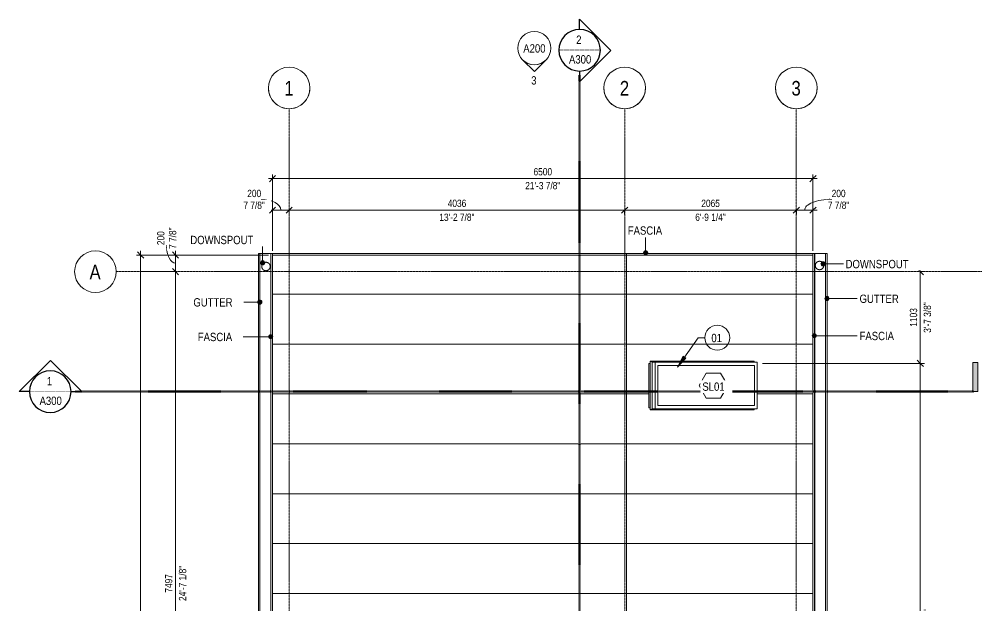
# Model space of a CAD drawing. Header units: millimetres. Extents: x -63583 to -45437, y -1623 to 12906.
# Drawn here: x -63583 to -52006, y 5854 to 12906 of the extents above; entities that cross this region are included whole.
import ezdxf

# ---------------------------------------------------------------- set-up
doc = ezdxf.new("R2010")
doc.units = ezdxf.units.MM
for name, pattern in [('CMHC_Center - Large', [18, 9, -3, 3, -3]), ('CMHC_Center - Medium', [12, 6, -2, 2, -2]), ('CMHC_Center - Small', [4.5, 2.25, -0.75, 0.75, -0.75])]:
    doc.linetypes.add(name, pattern=pattern)
for name, color, linetype, lineweight in [('A-ANNO-DIMS', 7, 'Continuous', 9), ('A-ANNO-DIMS-50', 7, 'Continuous', 9), ('A-ANNO-NOTE', 7, 'Continuous', 9), ('A-GENM', 7, 'Continuous', 18), ('A-GENM-IDEN', 7, 'Continuous', 18), ('A-GLAZ', 7, 'Continuous', 18), ('A-GLAZ-IDEN', 7, 'Continuous', 9), ('A-ROOF', 7, 'Continuous', 18), ('A-ROOF-IDEN', 7, 'Continuous', 9), ('A-ROOF-OTLN', 7, 'Continuous', 18), ('A-ROOF-PATT', 7, 'Continuous', 18), ('S-GRID', 7, 'Continuous', 9), ('S-GRID-IDEN', 7, 'Continuous', 9)]:
    doc.layers.add(name, color=color, linetype=linetype, lineweight=lineweight)
doc.layers.add('G-ANNO-SYMB', color=7, linetype='CMHC_Center - Small', lineweight=9, true_color=0xffc640)
doc.styles.add('Arial', font='arial.ttf', dxfattribs={"height": 80})
doc.styles.add('Arial Narrow', font='ARIALN.TTF', dxfattribs={"height": 100})
doc.styles.add('Arial Narrow_1', font='ARIALN.TTF', dxfattribs={"height": 175})
doc.styles.add('Arial Narrow_2', font='ARIALN.TTF', dxfattribs={"height": 87.5})
doc.dimstyles.new('CMHC_Standard', dxfattribs={"dimscale": 304.8, "dimtxt": 89.55021, "dimasz": 0.246063, "dimexe": 0.164042, "dimexo": 0.164042, "dimgap": 0.04101, "dimtad": 1, "dimdec": 0, "dimzin": 0, "dimdsep": 46, "dimtxsty": 'Arial Narrow_2', "dimblk1": 'OBLIQUE', "dimblk2": 'OBLIQUE', "dimsah": 1, "dimcen": 0.09, "dimdle": 0.164042, "dimazin": 0, "dimtfac": 1, "dimtdec": 4, "dimtix": 1, "dimtmove": 0, "dimatfit": 3, "dimfxl": 1, "dimtvp": 1, "dimtfill": 1, "dimtolj": 1, "dimtzin": 0, "dimarcsym": 2})
doc.dimstyles.new('CMHC_Standard_1', dxfattribs={"dimscale": 304.8, "dimtxt": 89.55021, "dimasz": 0.246063, "dimexe": 0.164042, "dimexo": 0.164042, "dimgap": 0.04101, "dimtad": 1, "dimdec": 0, "dimzin": 0, "dimdsep": 46, "dimtxsty": 'Arial Narrow_2', "dimblk1": 'OBLIQUE', "dimblk2": 'OBLIQUE', "dimsah": 1, "dimcen": 0.09, "dimdle": 0.164042, "dimazin": 0, "dimtfac": 1, "dimtdec": 4, "dimtix": 1, "dimtmove": 1, "dimatfit": 3, "dimfxl": 1, "dimtvp": 1, "dimtfill": 1, "dimtolj": 1, "dimtzin": 0, "dimarcsym": 2})

# ---------------------------------------------------------------- blocks, each defined once
blk = doc.blocks.new('Skylight - 21_ x 54_ C08-8140695-ADU-1 - ROOF PLAN')
at = {"layer": 'A-GLAZ'}
for p, q in [((-56009, 8768), (-55994, 8768)), ((-56009, 8768), (-56009, 8235)), ((-55971, 8781), (-55994, 8796)), ((-55994, 8796), (-55994, 8208)), ((-54742, 8796), (-55994, 8796)), ((-55947, 8781), (-55971, 8781)), ((-55971, 8781), (-55971, 8222)), ((-55935, 8781), (-55947, 8781)), ((-55935, 8781), (-55935, 8222)), ((-54708, 8781), (-55935, 8781)), ((-55901, 8743), (-55901, 8260)), ((-54741, 8743), (-55901, 8743)), ((-54741, 8743), (-55901, 8743)), ((-55901, 8743), (-55901, 8260)), ((-54744, 8781), (-54742, 8796)), ((-54742, 8781), (-54742, 8796)), ((-54741, 8260), (-54741, 8743)), ((-54741, 8260), (-54741, 8743)), ((-54708, 8222), (-54708, 8781)), ((-55994, 8235), (-56009, 8235)), ((-55971, 8222), (-55994, 8208)), ((-55947, 8222), (-55971, 8222)), ((-55935, 8222), (-55947, 8222)), ((-55935, 8222), (-54708, 8222)), ((-55901, 8260), (-54741, 8260)), ((-55901, 8260), (-54741, 8260)), ((-54742, 8208), (-54744, 8222)), ((-54742, 8208), (-54742, 8222)), ((-55994, 8208), (-54742, 8208))]:
    blk.add_line(p, q, dxfattribs=at)
blk = doc.blocks.new('Elevation - Standard-404525-ADU-1 - ROOF PLAN')
at = {"layer": 'G-ANNO-SYMB', "color": 7, "linetype": 'Continuous'}
blk.add_circle((0, 0), 4, dxfattribs=at)
for start, end in [(360, 180), (180, 360)]:
    blk.add_arc((0, 0), 4, start, end, dxfattribs=at)
blk = doc.blocks.new('Elevation - Standard-5323822-ADU-1 - ROOF PLAN')
at = {"layer": 'G-ANNO-SYMB', "color": 7, "linetype": 'Continuous'}
for p, q in [((0, 5.66), (-2.83, 2.83)), ((2.83, 2.83), (0, 5.66))]:
    blk.add_line(p, q, dxfattribs=at)
blk.add_arc((0, 0), 4, 45, 135, dxfattribs=at)
blk = doc.blocks.new('Section - Standard-407976-ADU-1 - ROOF PLAN')
at = {"layer": 'G-ANNO-SYMB', "linetype": 'Continuous'}
blk.add_hatch(color=7, dxfattribs=at).paths.add_polyline_path([(0.2, 7), (0.2, 0), (-1, 0), (-1, 7)])
at = {"layer": 'G-ANNO-SYMB', "color": 7, "linetype": 'Continuous', "lineweight": 18}
for p, q in [((0.2, 7), (-1, 7)), ((-1, 7), (-1, 0)), ((0.2, 0), (0.2, 7)), ((-1, 0), (0.2, 0))]:
    blk.add_line(p, q, dxfattribs=at)
blk = doc.blocks.new('Section - Arrow_ Empty-3208400-ADU-1 - ROOF PLAN')
at = {"layer": 'G-ANNO-SYMB', "color": 7, "linetype": 'Continuous', "lineweight": 25}
for p, q in [((-5.94, 7.51), (-13.45, 0)), ((-5.94, 7.51), (1.57, 0)), ((-11, 0), (-13.45, 0)), ((-1, 0), (1.57, 0))]:
    blk.add_line(p, q, dxfattribs=at)
for start, end in [(360, 180), (360, 180), (180, 360), (180, 360)]:
    blk.add_arc((-6, 0), 5, start, end, dxfattribs=at)
blk = doc.blocks.new('Grid - Standard-408483-ADU-1 - ROOF PLAN')
at = {"layer": 'S-GRID-IDEN'}
blk.add_circle((0, 0), 5, dxfattribs=at)
for start, end in [(360, 180), (180, 360)]:
    blk.add_arc((0, 0), 5, start, end, dxfattribs=at)
blk = doc.blocks.new('CMHC_Tag - Window - Elevation-5642712-ADU-1 - ROOF PLAN')
at = {"layer": 'A-ANNO-NOTE'}
for p, q in [((-1.73, 3), (-3.46, 0)), ((1.73, 3), (-1.73, 3)), ((3.46, 0), (1.73, 3)), ((-3.46, 0), (-1.73, -3)), ((1.73, -3), (3.46, 0)), ((-1.73, -3), (1.73, -3))]:
    blk.add_line(p, q, dxfattribs=at)
blk = doc.blocks.new('DIMBLOCK1-ADU-1 - ROOF PLAN')
at = {"layer": 'A-ANNO-DIMS-50', "lineweight": 18, "transparency": 16777216}
for p, q in [((-52745, 8768), (-52783, 8806)), ((-52745, 8768), (-52708, 8731)), ((-52745, 2374), (-52783, 2411)), ((-52745, 2374), (-52708, 2336))]:
    blk.add_line(p, q, dxfattribs=at)
at = {"layer": 'A-ANNO-DIMS-50', "transparency": 16777216}
for p, q in [((-52745, 8768), (-54645, 8768)), ((-52745, 2324), (-52745, 8768)), ((-52745, 8768), (-52695, 8768)), ((-52745, 2374), (-52748, 2374)), ((-52745, 2374), (-52695, 2374))]:
    blk.add_line(p, q, dxfattribs=at)
at = {"layer": 'A-ANNO-DIMS-50', "color": 0, "transparency": 16777216, "insert": (-52704, 5332), "char_height": 87.5, "width": 573.12, "attachment_point": 1, "rotation": 90, "line_spacing_factor": 0.974696, "style": 'Arial Narrow_2', "bg_fill": 3, "box_fill_scale": 1.25, "bg_fill_color": 256, "bg_fill_true_color": 13158600, "bg_fill_transparency": 0}
blk.add_mtext('20\'-11 3/4"', dxfattribs=at)
at = {"layer": 'A-ANNO-DIMS-50', "color": 0, "transparency": 16777216, "insert": (-52871, 5460), "char_height": 87.5, "width": 266.09, "attachment_point": 1, "rotation": 90, "line_spacing_factor": 0.974696, "style": 'Arial Narrow_2', "bg_fill": 3, "box_fill_scale": 1.25, "bg_fill_color": 256, "bg_fill_true_color": 13158600, "bg_fill_transparency": 0}
blk.add_mtext('6395', dxfattribs=at)
blk = doc.blocks.new('_Oblique')
at = {"color": 0, "linetype": 'ByBlock', "lineweight": -2}
blk.add_line((-0.5, -0.5), (0.5, 0.5), dxfattribs=at)
blk = doc.blocks.new('DIMBLOCK2-ADU-1 - ROOF PLAN')
at = {"layer": 'A-ANNO-DIMS-50', "lineweight": 18, "transparency": 16777216}
for p, q in [((-52745, 9871), (-52783, 9908)), ((-52745, 9871), (-52708, 9833)), ((-52745, 8768), (-52783, 8806)), ((-52745, 8768), (-52708, 8731))]:
    blk.add_line(p, q, dxfattribs=at)
at = {"layer": 'A-ANNO-DIMS-50', "transparency": 16777216}
for p, q in [((-52745, 9871), (-52748, 9871)), ((-52745, 8768), (-52745, 9921)), ((-52745, 9871), (-52695, 9871)), ((-52745, 8768), (-54645, 8768)), ((-52745, 8768), (-52695, 8768))]:
    blk.add_line(p, q, dxfattribs=at)
at = {"layer": 'A-ANNO-DIMS-50', "color": 0, "transparency": 16777216, "insert": (-52704, 9136), "char_height": 87.5, "width": 440.08, "attachment_point": 1, "rotation": 90, "line_spacing_factor": 0.974696, "style": 'Arial Narrow_2', "bg_fill": 3, "box_fill_scale": 1.25, "bg_fill_color": 256, "bg_fill_true_color": 13158600, "bg_fill_transparency": 0}
blk.add_mtext('3\'-7 3/8"', dxfattribs=at)
at = {"layer": 'A-ANNO-DIMS-50', "color": 0, "transparency": 16777216, "insert": (-52871, 9209), "char_height": 87.5, "width": 266.09, "attachment_point": 1, "rotation": 90, "line_spacing_factor": 0.974696, "style": 'Arial Narrow_2', "bg_fill": 3, "box_fill_scale": 1.25, "bg_fill_color": 256, "bg_fill_true_color": 13158600, "bg_fill_transparency": 0}
blk.add_mtext('1103', dxfattribs=at)
blk = doc.blocks.new('CMHC_Note - Keynote_ Roof Plan - 01-8996149-ADU-1 - ROOF PLAN')
at = {"layer": 'A-ANNO-NOTE'}
for start, end in [(360, 180), (180, 360)]:
    blk.add_arc((0, 0), 3, start, end, dxfattribs=at)
blk = doc.blocks.new('DIMBLOCK3-ADU-1 - ROOF PLAN')
at = {"layer": 'A-ANNO-DIMS-50', "lineweight": 18, "transparency": 16777216}
for p, q in [((-61703, 10071), (-61741, 10108)), ((-61703, 10071), (-61666, 10033)), ((-61703, 9871), (-61741, 9908)), ((-61703, 9871), (-61666, 9833))]:
    blk.add_line(p, q, dxfattribs=at)
at = {"layer": 'A-ANNO-DIMS-50', "transparency": 16777216}
for p, q in [((-61703, 10121), (-61703, 9871)), ((-61703, 10071), (-61753, 10071)), ((-61703, 10071), (-60586, 10071)), ((-61703, 9871), (-61753, 9871)), ((-61703, 9871), (-61700, 9871))]:
    blk.add_line(p, q, dxfattribs=at)
blk.add_ellipse((-61703, 10190), major_axis=(0, 219), ratio=0.490198, start_param=1.570796, end_param=3.141593, dxfattribs=at)
at = {"layer": 'A-ANNO-DIMS-50', "color": 0, "transparency": 16777216, "insert": (-61782, 10144), "char_height": 87.5, "width": 310.44, "attachment_point": 1, "rotation": 90, "line_spacing_factor": 0.974696, "style": 'Arial Narrow_2', "bg_fill": 3, "box_fill_scale": 1.25, "bg_fill_color": 256, "bg_fill_true_color": 13158600, "bg_fill_transparency": 0}
blk.add_mtext('7 7/8"', dxfattribs=at)
at = {"layer": 'A-ANNO-DIMS-50', "color": 0, "transparency": 16777216, "insert": (-61924, 10190), "char_height": 87.5, "width": 199.57, "attachment_point": 1, "rotation": 90, "line_spacing_factor": 0.974696, "style": 'Arial Narrow_2', "bg_fill": 3, "box_fill_scale": 1.25, "bg_fill_color": 256, "bg_fill_true_color": 13158600, "bg_fill_transparency": 0}
blk.add_mtext('200', dxfattribs=at)
blk = doc.blocks.new('DIMBLOCK4-ADU-1 - ROOF PLAN')
at = {"layer": 'A-ANNO-DIMS-50', "transparency": 16777216}
for p, q in [((-61703, 9871), (-61753, 9871)), ((-61703, 9871), (-61703, 2374)), ((-61703, 9871), (-61700, 9871)), ((-61703, 2374), (-61753, 2374)), ((-61703, 2374), (-61700, 2374))]:
    blk.add_line(p, q, dxfattribs=at)
at = {"layer": 'A-ANNO-DIMS-50', "lineweight": 18, "transparency": 16777216}
for p, q in [((-61703, 9871), (-61741, 9908)), ((-61703, 9871), (-61666, 9833)), ((-61703, 2374), (-61741, 2411)), ((-61703, 2374), (-61666, 2336))]:
    blk.add_line(p, q, dxfattribs=at)
at = {"layer": 'A-ANNO-DIMS-50', "color": 0, "transparency": 16777216, "insert": (-61662, 5911), "char_height": 87.5, "width": 506.6, "attachment_point": 1, "rotation": 90, "line_spacing_factor": 0.974696, "style": 'Arial Narrow_2', "bg_fill": 3, "box_fill_scale": 1.25, "bg_fill_color": 256, "bg_fill_true_color": 13158600, "bg_fill_transparency": 0}
blk.add_mtext('24\'-7 1/8"', dxfattribs=at)
at = {"layer": 'A-ANNO-DIMS-50', "color": 0, "transparency": 16777216, "insert": (-61829, 6011), "char_height": 87.5, "width": 266.09, "attachment_point": 1, "rotation": 90, "line_spacing_factor": 0.974696, "style": 'Arial Narrow_2', "bg_fill": 3, "box_fill_scale": 1.25, "bg_fill_color": 256, "bg_fill_true_color": 13158600, "bg_fill_transparency": 0}
blk.add_mtext('7497', dxfattribs=at)
blk = doc.blocks.new('DIMBLOCK7-ADU-1 - ROOF PLAN')
at = {"layer": 'A-ANNO-DIMS-50', "lineweight": 18, "transparency": 16777216}
for p, q in [((-62123, 10071), (-62161, 10108)), ((-62123, 10071), (-62086, 10033)), ((-62123, 571), (-62161, 608)), ((-62123, 571), (-62086, 533))]:
    blk.add_line(p, q, dxfattribs=at)
at = {"layer": 'A-ANNO-DIMS-50', "transparency": 16777216}
for p, q in [((-62123, 521), (-62123, 10121)), ((-62123, 10071), (-62173, 10071)), ((-62123, 10071), (-60586, 10071)), ((-62123, 571), (-62173, 571)), ((-62123, 571), (-60586, 571))]:
    blk.add_line(p, q, dxfattribs=at)
at = {"layer": 'A-ANNO-DIMS-50', "color": 0, "transparency": 16777216, "insert": (-62082, 5194), "char_height": 87.5, "width": 305.32, "attachment_point": 1, "rotation": 90, "line_spacing_factor": 0.974696, "style": 'Arial Narrow_2', "bg_fill": 3, "box_fill_scale": 1.25, "bg_fill_color": 256, "bg_fill_true_color": 13158600, "bg_fill_transparency": 0}
blk.add_mtext('31\'-2"', dxfattribs=at)
at = {"layer": 'A-ANNO-DIMS-50', "color": 0, "transparency": 16777216, "insert": (-62249, 5210), "char_height": 87.5, "width": 266.09, "attachment_point": 1, "rotation": 90, "line_spacing_factor": 0.974696, "style": 'Arial Narrow_2', "bg_fill": 3, "box_fill_scale": 1.25, "bg_fill_color": 256, "bg_fill_true_color": 13158600, "bg_fill_transparency": 0}
blk.add_mtext('9500', dxfattribs=at)
blk = doc.blocks.new('DIMBLOCK8-ADU-1 - ROOF PLAN')
at = {"layer": 'A-ANNO-DIMS-50', "transparency": 16777216}
for p, q in [((-60536, 10610), (-60536, 10660)), ((-60586, 10610), (-60336, 10610)), ((-60536, 10610), (-60536, 10121)), ((-60336, 10610), (-60336, 10613)), ((-60336, 10610), (-60336, 10560))]:
    blk.add_line(p, q, dxfattribs=at)
at = {"layer": 'A-ANNO-DIMS-50', "lineweight": 18, "transparency": 16777216}
for p, q in [((-60536, 10610), (-60574, 10573)), ((-60536, 10610), (-60499, 10648)), ((-60336, 10610), (-60374, 10573)), ((-60336, 10610), (-60299, 10648))]:
    blk.add_line(p, q, dxfattribs=at)
at = {"layer": 'A-ANNO-DIMS-50', "transparency": 16777216}
blk.add_ellipse((-60674, 10610), major_axis=(238, 0), ratio=0.55517, start_param=0, end_param=1.570796, dxfattribs=at)
at = {"layer": 'A-ANNO-DIMS-50', "color": 0, "transparency": 16777216, "insert": (-60887, 10713), "char_height": 87.5, "width": 310.44, "attachment_point": 1, "line_spacing_factor": 0.974696, "style": 'Arial Narrow_2', "bg_fill": 3, "box_fill_scale": 1.25, "bg_fill_color": 256, "bg_fill_true_color": 13158600, "bg_fill_transparency": 0}
blk.add_mtext('7 7/8"', dxfattribs=at)
at = {"layer": 'A-ANNO-DIMS-50', "color": 0, "transparency": 16777216, "insert": (-60840, 10855), "char_height": 87.5, "width": 199.57, "attachment_point": 1, "line_spacing_factor": 0.974696, "style": 'Arial Narrow_2', "bg_fill": 3, "box_fill_scale": 1.25, "bg_fill_color": 256, "bg_fill_true_color": 13158600, "bg_fill_transparency": 0}
blk.add_mtext('200', dxfattribs=at)
blk = doc.blocks.new('DIMBLOCK9-ADU-1 - ROOF PLAN')
at = {"layer": 'A-ANNO-DIMS-50', "lineweight": 18, "transparency": 16777216}
for p, q in [((-60336, 10610), (-60374, 10573)), ((-60336, 10610), (-60299, 10648)), ((-56301, 10610), (-56338, 10573)), ((-56301, 10610), (-56263, 10648))]:
    blk.add_line(p, q, dxfattribs=at)
at = {"layer": 'A-ANNO-DIMS-50', "transparency": 16777216}
for p, q in [((-60336, 10610), (-60336, 10613)), ((-60336, 10610), (-56301, 10610)), ((-60336, 10610), (-60336, 10560)), ((-56301, 10610), (-56301, 10613)), ((-56301, 10610), (-56301, 10560))]:
    blk.add_line(p, q, dxfattribs=at)
at = {"layer": 'A-ANNO-DIMS-50', "color": 0, "transparency": 16777216, "insert": (-58530, 10569), "char_height": 87.5, "width": 506.6, "attachment_point": 1, "line_spacing_factor": 0.974696, "style": 'Arial Narrow_2', "bg_fill": 3, "box_fill_scale": 1.25, "bg_fill_color": 256, "bg_fill_true_color": 13158600, "bg_fill_transparency": 0}
blk.add_mtext('13\'-2 7/8"', dxfattribs=at)
at = {"layer": 'A-ANNO-DIMS-50', "color": 0, "transparency": 16777216, "insert": (-58429, 10736), "char_height": 87.5, "width": 266.09, "attachment_point": 1, "line_spacing_factor": 0.974696, "style": 'Arial Narrow_2', "bg_fill": 3, "box_fill_scale": 1.25, "bg_fill_color": 256, "bg_fill_true_color": 13158600, "bg_fill_transparency": 0}
blk.add_mtext('4036', dxfattribs=at)
blk = doc.blocks.new('DIMBLOCK10-ADU-1 - ROOF PLAN')
at = {"layer": 'A-ANNO-DIMS-50', "lineweight": 18, "transparency": 16777216}
for p, q in [((-56301, 10610), (-56338, 10573)), ((-56301, 10610), (-56263, 10648)), ((-54236, 10610), (-54274, 10573)), ((-54236, 10610), (-54199, 10648))]:
    blk.add_line(p, q, dxfattribs=at)
at = {"layer": 'A-ANNO-DIMS-50', "transparency": 16777216}
for p, q in [((-56301, 10610), (-56301, 10613)), ((-56301, 10610), (-54236, 10610)), ((-56301, 10610), (-56301, 10560)), ((-54236, 10610), (-54236, 10613)), ((-54236, 10610), (-54236, 10560))]:
    blk.add_line(p, q, dxfattribs=at)
at = {"layer": 'A-ANNO-DIMS-50', "color": 0, "transparency": 16777216, "insert": (-55452, 10569), "char_height": 87.5, "width": 440.08, "attachment_point": 1, "line_spacing_factor": 0.974696, "style": 'Arial Narrow_2', "bg_fill": 3, "box_fill_scale": 1.25, "bg_fill_color": 256, "bg_fill_true_color": 13158600, "bg_fill_transparency": 0}
blk.add_mtext('6\'-9 1/4"', dxfattribs=at)
at = {"layer": 'A-ANNO-DIMS-50', "color": 0, "transparency": 16777216, "insert": (-55379, 10736), "char_height": 87.5, "width": 266.09, "attachment_point": 1, "line_spacing_factor": 0.974696, "style": 'Arial Narrow_2', "bg_fill": 3, "box_fill_scale": 1.25, "bg_fill_color": 256, "bg_fill_true_color": 13158600, "bg_fill_transparency": 0}
blk.add_mtext('2065', dxfattribs=at)
blk = doc.blocks.new('DIMBLOCK11-ADU-1 - ROOF PLAN')
at = {"layer": 'A-ANNO-DIMS-50', "transparency": 16777216}
for p, q in [((-54036, 10610), (-54036, 10660)), ((-54236, 10610), (-54236, 10613)), ((-54236, 10610), (-53986, 10610)), ((-54236, 10610), (-54236, 10560)), ((-54036, 10610), (-54036, 10121))]:
    blk.add_line(p, q, dxfattribs=at)
at = {"layer": 'A-ANNO-DIMS-50', "lineweight": 18, "transparency": 16777216}
for p, q in [((-54236, 10610), (-54274, 10573)), ((-54236, 10610), (-54199, 10648)), ((-54036, 10610), (-54074, 10573)), ((-54036, 10610), (-53999, 10648))]:
    blk.add_line(p, q, dxfattribs=at)
at = {"layer": 'A-ANNO-DIMS-50', "transparency": 16777216}
blk.add_ellipse((-53811, 10610), major_axis=(326, 0), ratio=0.405555, start_param=1.570796, end_param=3.141593, dxfattribs=at)
at = {"layer": 'A-ANNO-DIMS-50', "color": 0, "transparency": 16777216, "insert": (-53857, 10713), "char_height": 87.5, "width": 310.44, "attachment_point": 1, "line_spacing_factor": 0.974696, "style": 'Arial Narrow_2', "bg_fill": 3, "box_fill_scale": 1.25, "bg_fill_color": 256, "bg_fill_true_color": 13158600, "bg_fill_transparency": 0}
blk.add_mtext('7 7/8"', dxfattribs=at)
at = {"layer": 'A-ANNO-DIMS-50', "color": 0, "transparency": 16777216, "insert": (-53811, 10855), "char_height": 87.5, "width": 199.57, "attachment_point": 1, "line_spacing_factor": 0.974696, "style": 'Arial Narrow_2', "bg_fill": 3, "box_fill_scale": 1.25, "bg_fill_color": 256, "bg_fill_true_color": 13158600, "bg_fill_transparency": 0}
blk.add_mtext('200', dxfattribs=at)
blk = doc.blocks.new('DIMBLOCK12-ADU-1 - ROOF PLAN')
at = {"layer": 'A-ANNO-DIMS-50', "transparency": 16777216}
for p, q in [((-60536, 10990), (-60536, 11040)), ((-54036, 10990), (-54036, 11040)), ((-60586, 10990), (-53986, 10990)), ((-60536, 10990), (-60536, 10121)), ((-54036, 10990), (-54036, 10121))]:
    blk.add_line(p, q, dxfattribs=at)
at = {"layer": 'A-ANNO-DIMS-50', "lineweight": 18, "transparency": 16777216}
for p, q in [((-60536, 10990), (-60499, 11028)), ((-54036, 10990), (-53999, 11028)), ((-60536, 10990), (-60574, 10953)), ((-54036, 10990), (-54074, 10953))]:
    blk.add_line(p, q, dxfattribs=at)
at = {"layer": 'A-ANNO-DIMS-50', "color": 0, "transparency": 16777216, "insert": (-57497, 10949), "char_height": 87.5, "width": 506.6, "attachment_point": 1, "line_spacing_factor": 0.974696, "style": 'Arial Narrow_2', "bg_fill": 3, "box_fill_scale": 1.25, "bg_fill_color": 256, "bg_fill_true_color": 13158600, "bg_fill_transparency": 0}
blk.add_mtext('21\'-3 7/8"', dxfattribs=at)
at = {"layer": 'A-ANNO-DIMS-50', "color": 0, "transparency": 16777216, "insert": (-57397, 11116), "char_height": 87.5, "width": 266.09, "attachment_point": 1, "line_spacing_factor": 0.974696, "style": 'Arial Narrow_2', "bg_fill": 3, "box_fill_scale": 1.25, "bg_fill_color": 256, "bg_fill_true_color": 13158600, "bg_fill_transparency": 0}
blk.add_mtext('6500', dxfattribs=at)

msp = doc.modelspace()

# ---------------------------------------------------------------- hatches: boundary and pattern name
at = {"layer": 'A-ANNO-NOTE'}
msp.add_hatch(color=256, dxfattribs=at).paths.add_polyline_path([(-55667.4, 8721), (-55565, 8832.3), (-55597.3, 8855)])
at = {"layer": 'A-ROOF-IDEN'}
h = msp.add_hatch(color=256, dxfattribs=at)
edge = h.paths.add_edge_path()
edge.add_arc((-56048.5, 10100), 25, 0, 360)
h = msp.add_hatch(color=256, dxfattribs=at)
edge = h.paths.add_edge_path()
edge.add_arc((-60689.4, 9504.6), 25, 0, 360)
h = msp.add_hatch(color=256, dxfattribs=at)
edge = h.paths.add_edge_path()
edge.add_arc((-53868.3, 9547.6), 25, 0, 360)
h = msp.add_hatch(color=256, dxfattribs=at)
edge = h.paths.add_edge_path()
edge.add_arc((-60558.7, 9088.6), 25, 0, 360)
h = msp.add_hatch(color=256, dxfattribs=at)
edge = h.paths.add_edge_path()
edge.add_arc((-54020.3, 9100.6), 25, 0, 360)
at = {"layer": 'A-ROOF-PATT', "true_color": 0x808080}
h = msp.add_hatch(dxfattribs=at)
h.set_pattern_fill('FP_2', color=8, style=0, pattern_type=2)
h.set_pattern_definition([(0, (-72241.44, 0), (0, 600), [])])
h.paths.add_polyline_path([(-60536.2, 570.9), (-56279.2, 570.9), (-56279.2, 10070.9), (-60536.2, 10070.9), (-60536.2, 2374.8)])

# ---------------------------------------------------------------- linework, layer by layer
at = {"layer": 'A-ANNO-NOTE'}
for p, q in [((-55667.4, 8721), (-55417.5, 9076.1)), ((-55597.3, 8855), (-55667.4, 8721)), ((-55667.4, 8721), (-55565, 8832.3)), ((-55565, 8832.3), (-55597.3, 8855))]:
    msp.add_line(p, q, dxfattribs=at)
at = {"layer": 'A-GENM'}
for points in [[(-60665.9, 9932.9), (-60665.9, 9936), (-60665.5, 9940.6), (-60664.3, 9945.8), (-60663.5, 9948.6), (-60662.7, 9950.7), (-60661.9, 9952.8), (-60660.7, 9955.4), (-60659, 9958.6), (-60657.1, 9961.6), (-60655.6, 9963.6), (-60654.8, 9964.7), (-60654.1, 9965.6), (-60653.4, 9966.4), (-60652.4, 9967.4), (-60650.7, 9969.3), (-60648.1, 9971.7), (-60645.3, 9973.9), (-60642.9, 9975.5), (-60641, 9976.7), (-60639.1, 9977.8), (-60636.5, 9979.1), (-60633, 9980.6), (-60628.7, 9982), (-60622.8, 9983.3), (-60616.7, 9983.9), (-60610.5, 9983.6), (-60605.9, 9983), (-60601.5, 9982), (-60597.2, 9980.6), (-60593.8, 9979.1), (-60591.2, 9977.8), (-60589.6, 9976.8), (-60588.3, 9976.1), (-60587.1, 9975.3), (-60585, 9973.9), (-60582.2, 9971.7), (-60579.5, 9969.3), (-60577.8, 9967.4), (-60576.9, 9966.4), (-60576.2, 9965.6), (-60575.5, 9964.7), (-60574.6, 9963.6), (-60573.1, 9961.6), (-60571.2, 9958.6), (-60569.5, 9955.4), (-60568.3, 9952.8), (-60567.5, 9950.7), (-60566.8, 9948.6), (-60565.9, 9945.8), (-60564.8, 9940.6), (-60564.3, 9936), (-60564.3, 9932.9)], [(-54008.1, 9944.9), (-54008.1, 9948), (-54007.7, 9952.6), (-54006.5, 9957.8), (-54005.7, 9960.6), (-54004.9, 9962.7), (-54004.1, 9964.8), (-54002.9, 9967.4), (-54001.2, 9970.6), (-53999.3, 9973.6), (-53997.8, 9975.6), (-53997, 9976.7), (-53996.3, 9977.6), (-53995.6, 9978.4), (-53994.6, 9979.4), (-53992.9, 9981.3), (-53990.3, 9983.7), (-53987.5, 9985.9), (-53985.1, 9987.5), (-53983.2, 9988.7), (-53981.3, 9989.8), (-53978.7, 9991.1), (-53975.2, 9992.6), (-53970.9, 9994), (-53965, 9995.3), (-53958.9, 9995.9), (-53952.7, 9995.6), (-53948.1, 9995), (-53943.7, 9994), (-53939.4, 9992.6), (-53936, 9991.1), (-53933.4, 9989.8), (-53931.8, 9988.8), (-53930.5, 9988.1), (-53929.3, 9987.3), (-53927.2, 9985.9), (-53924.4, 9983.7), (-53921.7, 9981.3), (-53920, 9979.4), (-53919.1, 9978.4), (-53918.4, 9977.6), (-53917.7, 9976.7), (-53916.8, 9975.6), (-53915.3, 9973.6), (-53913.4, 9970.6), (-53911.7, 9967.4), (-53910.5, 9964.8), (-53909.7, 9962.7), (-53909, 9960.6), (-53908.1, 9957.8), (-53907, 9952.6), (-53906.5, 9948), (-53906.5, 9944.9)], [(-60564.3, 9932.9), (-60564.3, 9929.8), (-60564.8, 9925.2), (-60565.9, 9920.1), (-60566.8, 9917.3), (-60567.5, 9915.2), (-60568.3, 9913.1), (-60569.5, 9910.5), (-60571.2, 9907.3), (-60573.1, 9904.3), (-60574.6, 9902.3), (-60575.5, 9901.2), (-60576.2, 9900.3), (-60576.9, 9899.5), (-60577.8, 9898.4), (-60579.5, 9896.6), (-60582.2, 9894.2), (-60585, 9892), (-60587.4, 9890.4), (-60589.2, 9889.2), (-60591.2, 9888.1), (-60593.8, 9886.8), (-60597.2, 9885.3), (-60601.5, 9883.9), (-60607.4, 9882.6), (-60613.6, 9882), (-60619.8, 9882.3), (-60624.3, 9882.9), (-60628.7, 9883.9), (-60633, 9885.3), (-60636.5, 9886.8), (-60639.1, 9888.1), (-60640.7, 9889), (-60641.9, 9889.8), (-60643.2, 9890.6), (-60645.3, 9892), (-60648.1, 9894.2), (-60650.7, 9896.6), (-60652.4, 9898.4), (-60653.4, 9899.5), (-60654.1, 9900.3), (-60654.8, 9901.2), (-60655.6, 9902.3), (-60657.1, 9904.3), (-60659, 9907.3), (-60660.7, 9910.5), (-60661.9, 9913.1), (-60662.7, 9915.2), (-60663.5, 9917.3), (-60664.3, 9920.1), (-60665.5, 9925.2), (-60665.9, 9929.8), (-60665.9, 9932.9)], [(-53906.5, 9944.9), (-53906.5, 9941.8), (-53907, 9937.2), (-53908.1, 9932.1), (-53909, 9929.3), (-53909.7, 9927.2), (-53910.5, 9925.1), (-53911.7, 9922.5), (-53913.4, 9919.3), (-53915.3, 9916.3), (-53916.8, 9914.3), (-53917.7, 9913.2), (-53918.4, 9912.3), (-53919.1, 9911.5), (-53920, 9910.4), (-53921.7, 9908.6), (-53924.4, 9906.2), (-53927.2, 9904), (-53929.6, 9902.4), (-53931.4, 9901.2), (-53933.4, 9900.1), (-53936, 9898.8), (-53939.4, 9897.3), (-53943.7, 9895.9), (-53949.6, 9894.6), (-53955.8, 9894), (-53962, 9894.3), (-53966.5, 9894.9), (-53970.9, 9895.9), (-53975.2, 9897.3), (-53978.7, 9898.8), (-53981.3, 9900.1), (-53982.9, 9901), (-53984.1, 9901.8), (-53985.4, 9902.6), (-53987.5, 9904), (-53990.3, 9906.2), (-53992.9, 9908.6), (-53994.6, 9910.4), (-53995.6, 9911.5), (-53996.3, 9912.3), (-53997, 9913.2), (-53997.8, 9914.3), (-53999.3, 9916.3), (-54001.2, 9919.3), (-54002.9, 9922.5), (-54004.1, 9925.1), (-54004.9, 9927.2), (-54005.7, 9929.3), (-54006.5, 9932.1), (-54007.7, 9937.2), (-54008.1, 9941.8), (-54008.1, 9944.9)]]:
    msp.add_open_spline(points, degree=3, knots=[0, 0, 0, 0, 0.0555556, 0.0833333, 0.0972222, 0.1111111, 0.125, 0.1388889, 0.1666667, 0.1944444, 0.2083333, 0.2152778, 0.2222222, 0.2291667, 0.2361111, 0.25, 0.2777778, 0.3055556, 0.3194444, 0.3333333, 0.3472222, 0.3611111, 0.3888889, 0.4166667, 0.4444444, 0.5, 0.5277778, 0.5555556, 0.5833333, 0.6111111, 0.6388889, 0.6527778, 0.6666667, 0.6736111, 0.6805556, 0.6944444, 0.7222222, 0.75, 0.7638889, 0.7708333, 0.7777778, 0.7847222, 0.7916667, 0.8055556, 0.8333333, 0.8611111, 0.875, 0.8888889, 0.9027778, 0.9166667, 0.9444444, 1, 1, 1, 1], dxfattribs=at)
at = {"layer": 'A-ROOF'}
for p, q in [((-54036.2, 10070.9), (-60536.2, 10070.9)), ((-56279.2, 10070.9), (-56279.2, 570.9))]:
    msp.add_line(p, q, dxfattribs=at)
at = {"layer": 'A-ROOF-IDEN'}
for p, q in [((-56048.5, 10100), (-56048.5, 10282.4)), ((-60689.4, 9504.6), (-61005, 9504.6)), ((-53868.3, 9547.6), (-53475.6, 9547.6)), ((-60558.7, 9088.6), (-61005, 9088.6)), ((-54020.3, 9100.6), (-53475.6, 9100.6))]:
    msp.add_line(p, q, dxfattribs=at)
for centre in [(-56048.5, 10100), (-60689.4, 9504.6), (-53868.3, 9547.6), (-60558.7, 9088.6), (-54020.3, 9100.6)]:
    msp.add_circle(centre, 25, dxfattribs=at)
at = {"layer": 'A-ROOF-OTLN'}
for p, q in [((-53867.2, 10089.9), (-60705.2, 10089.9)), ((-60705.2, 551.9), (-60705.2, 10089.9)), ((-60687.2, 551.9), (-60687.2, 10089.9)), ((-60558.2, 551.9), (-60558.2, 10089.9)), ((-60555.2, 10089.9), (-60555.2, 551.9)), ((-60536.2, 551.9), (-60536.2, 10089.9)), ((-56279.2, 10089.9), (-56279.2, 10070.9)), ((-54036.2, 10089.9), (-54036.2, 551.9)), ((-54017.2, 551.9), (-54017.2, 10089.9)), ((-54014.2, 10089.9), (-54014.2, 551.9)), ((-53885.2, 10089.9), (-53885.2, 551.9)), ((-53867.2, 10089.9), (-53867.2, 551.9))]:
    msp.add_line(p, q, dxfattribs=at)
at = {"layer": 'G-ANNO-SYMB', "color": 8, "linetype": 'CMHC_Center - Medium', "lineweight": 50, "true_color": 0x808080}
for p, q in [((-56842.5, 12233.5), (-56842.5, -1062.8)), ((-62910, 8427.8), (-52103.8, 8427.8))]:
    msp.add_line(p, q, dxfattribs=at)
at = {"layer": 'S-GRID', "color": 8, "linetype": 'CMHC_Center - Large', "true_color": 0x808080}
for p, q in [((-60336.2, 11830.1), (-60336.2, -1623.1)), ((-56300.7, 11830.1), (-56300.7, -1623.1)), ((-54236.2, 11830.1), (-54236.2, -1623.1)), ((-62416.2, 9870.9), (-52006.1, 9870.9))]:
    msp.add_line(p, q, dxfattribs=at)

# ---------------------------------------------------------------- block references
at = {"layer": 'A-GLAZ'}
msp.add_blockref('Skylight - 21_ x 54_ C08-8140695-ADU-1 - ROOF PLAN', (0, 0), dxfattribs=at)
at = {"layer": 'A-GLAZ-IDEN', "xscale": 49.99999999999998, "yscale": 49.99999999999998, "zscale": 49.99999999999998}
msp.add_blockref('CMHC_Tag - Window - Elevation-5642712-ADU-1 - ROOF PLAN', (-55232.9, 8501.6), dxfattribs=at)
at = {"layer": 'G-ANNO-SYMB', "color": 7, "linetype": 'Continuous', "lineweight": 25, "xscale": 49.99999999999998, "yscale": 49.99999999999998, "zscale": 49.99999999999998, "rotation": 269.9999999999996}
msp.add_blockref('Section - Arrow_ Empty-3208400-ADU-1 - ROOF PLAN', (-56842.5, 12233.5), dxfattribs=at)
at = {"layer": 'G-ANNO-SYMB', "color": 7, "linetype": 'Continuous', "lineweight": 25, "xscale": 49.99999999999998, "yscale": 49.99999999999998, "zscale": 49.99999999999998}
msp.add_blockref('Section - Arrow_ Empty-3208400-ADU-1 - ROOF PLAN', (-62910, 8427.8), dxfattribs=at)
at = {"layer": 'G-ANNO-SYMB', "color": 7, "linetype": 'Continuous', "lineweight": 25, "extrusion": (0, 0, -1), "xscale": 49.99999999999998, "yscale": 49.99999999999998, "zscale": 49.99999999999998}
msp.add_blockref('Section - Standard-407976-ADU-1 - ROOF PLAN', (52103.8, 8427.8), dxfattribs=at)
at = {"layer": 'S-GRID-IDEN', "xscale": 49.99999999999998, "yscale": 49.99999999999998, "zscale": 49.99999999999998}
for p, rotation in [((-60336.2, 12080.1), 180), ((-56300.7, 12080.1), 180), ((-54236.2, 12080.1), 180), ((-62666.2, 9870.9), 269.9999999999996)]:
    msp.add_blockref('Grid - Standard-408483-ADU-1 - ROOF PLAN', p, dxfattribs=dict(at, rotation=rotation))

# ---------------------------------------------------------------- texts
at = {"layer": 'A-ANNO-NOTE', "insert": (-55257.9, 9123.1), "char_height": 100, "width": 160.337, "attachment_point": 1, "style": 'Arial Narrow', "bg_fill": 3, "box_fill_scale": 1.25, "bg_fill_color": 256, "bg_fill_true_color": 13158600, "bg_fill_transparency": 0}
msp.add_mtext('01', dxfattribs=at)
at = {"layer": 'G-ANNO-SYMB', "color": 7, "linetype": 'Continuous', "char_height": 100, "attachment_point": 1, "style": 'Arial Narrow', "bg_fill": 3, "box_fill_scale": 1.25, "bg_fill_color": 256, "bg_fill_true_color": 13158600, "bg_fill_transparency": 0}
for s, insert, width in [('A200', (-57520.3, 12605.1), 336.709), ('3', (-57425.1, 12220.9), 80.169)]:
    msp.add_mtext(s, dxfattribs=dict(at, insert=insert, width=width))
at = {"layer": 'G-ANNO-SYMB', "color": 7, "linetype": 'Continuous', "attachment_point": 1}
for s, insert, char_height, width, style in [('2', (-56883.5, 12709.7), 100, 80.169, 'Arial Narrow'), ('________', (-57093.9, 12635.2), 80, 609.282, 'Arial'), ('A300', (-56970.6, 12473.6), 100, 336.709, 'Arial Narrow'), ('1', (-63251.1, 8603.9), 100, 80.169, 'Arial Narrow'), ('________', (-63461.5, 8529.5), 80, 609.282, 'Arial'), ('A300', (-63338.2, 8367.9), 100, 336.709, 'Arial Narrow')]:
    msp.add_mtext(s, dxfattribs=dict(at, insert=insert, char_height=char_height, width=width, style=style))

# ---------------------------------------------------------------- next in the draw order: hatches: boundary and pattern name
at = {"layer": 'A-ROOF-PATT', "true_color": 0x808080}
h = msp.add_hatch(dxfattribs=at)
h.set_pattern_fill('FP_1', color=8, style=0, pattern_type=2)
h.set_pattern_definition([(180, (-68948.8, 0), (-7e-14, -600), [])])
h.paths.add_polyline_path([(-55243.4, 570.9), (-54036.2, 570.9), (-54036.2, 10070.9), (-56279.2, 10070.9), (-56279.2, 570.9)])
h.paths.add_polyline_path([(-55972.5, 8207.7), (-55994, 8207.7), (-55994, 8234.9), (-56008.7, 8234.9), (-56008.7, 8768.3), (-55994, 8768.3), (-55994, 8795.6), (-54741.6, 8795.6), (-54741.4, 8781), (-54708, 8781), (-54708, 8222.2), (-54741.6, 8222.2), (-54741.6, 8207.7), (-55971.2, 8207.7)])

# ---------------------------------------------------------------- next in the draw order: linework, layer by layer
at = {"layer": 'A-ANNO-NOTE'}
msp.add_line((-55417.5, 9076.1), (-55337.6, 9076.1), dxfattribs=at)

# ---------------------------------------------------------------- next in the draw order: block references
at = {"layer": 'A-ANNO-NOTE', "xscale": 50, "yscale": 50, "zscale": 50}
msp.add_blockref('CMHC_Note - Keynote_ Roof Plan - 01-8996149-ADU-1 - ROOF PLAN', (-55187.6, 9076.1), dxfattribs=at)
at = {"layer": 'G-ANNO-SYMB', "color": 7, "linetype": 'Continuous', "xscale": 49.99999999999998, "yscale": 49.99999999999998, "zscale": 49.99999999999998}
msp.add_blockref('Elevation - Standard-404525-ADU-1 - ROOF PLAN', (-57387.3, 12558.9), dxfattribs=at)
at = {"layer": 'G-ANNO-SYMB', "color": 7, "linetype": 'Continuous', "extrusion": (0, 0, -1), "xscale": 49.99999999999998, "yscale": 49.99999999999998, "zscale": 49.99999999999998, "rotation": 180}
msp.add_blockref('Elevation - Standard-5323822-ADU-1 - ROOF PLAN', (57387.3, 12558.9), dxfattribs=at)

# ---------------------------------------------------------------- next in the draw order: texts
at = {"layer": 'A-ROOF-IDEN', "char_height": 100, "attachment_point": 1, "style": 'Arial Narrow', "bg_fill": 3, "box_fill_scale": 1.25, "bg_fill_color": 256, "bg_fill_true_color": 13158600, "bg_fill_transparency": 0}
for s, insert, width in [('FASCIA', (-56263.5, 10415.5), 517.088), ('GUTTER', (-53475.6, 9594.7), 581.223), ('GUTTER', (-61488, 9551.6), 581.223), ('FASCIA', (-61435, 9135.7), 517.088), ('FASCIA', (-53475.6, 9147.7), 517.088)]:
    msp.add_mtext(s, dxfattribs=dict(at, insert=insert, width=width))
at = {"layer": 'S-GRID-IDEN', "char_height": 175, "attachment_point": 1, "style": 'Arial Narrow_1', "bg_fill": 3, "box_fill_scale": 1.25, "bg_fill_color": 256, "bg_fill_true_color": 13158600, "bg_fill_transparency": 0}
for s, insert, width in [('1', (-60394.2, 12163.7), 136.287), ('2', (-56358.7, 12163.7), 136.287), ('3', (-54294.2, 12163.7), 136.287), ('A', (-62737, 9953.4), 164.346)]:
    msp.add_mtext(s, dxfattribs=dict(at, insert=insert, width=width))

# ---------------------------------------------------------------- next in the draw order: dimensions: what is measured, and where the dimension line sits
at = {"layer": 'A-ANNO-DIMS'}
dim = msp.add_linear_dim(base=(-61703.4, 9870.9), p1=(-60536.2, 10070.9), p2=(-61650.4, 9870.9), angle=90, dimstyle='CMHC_Standard_1', override={"dimpost": '<>\\X', "dimfxl": 1131.973016}, dxfattribs=at)
dim.commit()
dim.dimension.update_dxf_attribs({"geometry": 'DIMBLOCK3-ADU-1 - ROOF PLAN', "text_midpoint": (-61807.4, 10190.3), "dimtype": 160, "text_rotation": 90})

# ---------------------------------------------------------------- next in the draw order: linework, layer by layer
at = {"layer": 'A-GENM-IDEN'}
msp.add_line((-60655.7, 10254.7), (-60754.3, 10254.7), dxfattribs=at)

# ---------------------------------------------------------------- next in the draw order: texts
at = {"layer": 'A-GLAZ-IDEN', "insert": (-55366.4, 8538.5), "char_height": 100, "width": 336.709, "attachment_point": 1, "style": 'Arial Narrow', "bg_fill": 3, "box_fill_scale": 1.25, "bg_fill_color": 256, "bg_fill_true_color": 13158600, "bg_fill_transparency": 0}
msp.add_mtext('SL01', dxfattribs=at)

# ---------------------------------------------------------------- next in the draw order: dimensions: what is measured, and where the dimension line sits
at = {"layer": 'A-ANNO-DIMS'}
for base, p1, p2, override, picture, middle in [((-61703.4, 2373.5), (-61650.4, 9870.9), (-61650.4, 2373.5), {"dimpost": '<>\\X', "dimfxl": 7497.4}, 'DIMBLOCK4-ADU-1 - ROOF PLAN', (-61703.4, 6122.2)), ((-52745.2, 8768.3), (-52798.2, 2373.5), (-54695.2, 8768.3), {"dimpost": '<>\\X', "dimfxl": 6670.232761}, 'DIMBLOCK1-ADU-1 - ROOF PLAN', (-52745.2, 5570.9))]:
    dim = msp.add_linear_dim(base=base, p1=p1, p2=p2, angle=90, dimstyle='CMHC_Standard', override=override, dxfattribs=at)
    dim.commit()
    dim.dimension.update_dxf_attribs({"geometry": picture, "text_midpoint": middle})

# ---------------------------------------------------------------- next in the draw order: dimensions: what is measured, and where the dimension line sits
for base, p1, p2, override, picture, middle in [((-62123.4, 10070.9), (-60536.2, 570.9), (-60536.2, 10070.9), {"dimpost": '<>\\X', "dimfxl": 9500}, 'DIMBLOCK7-ADU-1 - ROOF PLAN', (-62123.4, 5320.9)), ((-52745.2, 9870.9), (-54695.2, 8768.3), (-52798.2, 9870.9), {"dimpost": '<>\\X', "dimfxl": 2194.162002}, 'DIMBLOCK2-ADU-1 - ROOF PLAN', (-52745.2, 9319.6))]:
    dim = msp.add_linear_dim(base=base, p1=p1, p2=p2, angle=90, dimstyle='CMHC_Standard', override=override, dxfattribs=at)
    dim.commit()
    dim.dimension.update_dxf_attribs({"geometry": picture, "text_midpoint": middle})

# ---------------------------------------------------------------- next in the draw order: hatches: boundary and pattern name
at = {"layer": 'A-GENM-IDEN'}
h = msp.add_hatch(color=256, dxfattribs=at)
edge = h.paths.add_edge_path()
edge.add_arc((-60655.7, 9976.6), 25, 0, 360)
h = msp.add_hatch(color=256, dxfattribs=at)
edge = h.paths.add_edge_path()
edge.add_arc((-53915.4, 9964.9), 25, 0, 360)

# ---------------------------------------------------------------- next in the draw order: linework, layer by layer
for p, q in [((-60655.7, 9976.6), (-60655.7, 10254.7)), ((-53915.4, 9964.9), (-53643.5, 9964.9))]:
    msp.add_line(p, q, dxfattribs=at)
for centre in [(-60655.7, 9976.6), (-53915.4, 9964.9)]:
    msp.add_circle(centre, 25, dxfattribs=at)

# ---------------------------------------------------------------- next in the draw order: texts
at = {"layer": 'A-GENM-IDEN', "lineweight": 9, "insert": (-61524.8, 10301.8), "char_height": 100, "width": 929.957, "attachment_point": 1, "style": 'Arial Narrow', "bg_fill": 3, "box_fill_scale": 1.25, "bg_fill_color": 256, "bg_fill_true_color": 13158600, "bg_fill_transparency": 0}
msp.add_mtext('DOWNSPOUT', dxfattribs=at)

# ---------------------------------------------------------------- next in the draw order: dimensions: what is measured, and where the dimension line sits
at = {"layer": 'A-ANNO-DIMS'}
dim = msp.add_linear_dim(base=(-60336.2, 10610.2), p1=(-60536.2, 10070.9), p2=(-60336.2, 10663.2), dimstyle='CMHC_Standard_1', override={"dimpost": '<>\\X', "dimfxl": 625.09942}, dxfattribs=at)
dim.commit()
dim.dimension.update_dxf_attribs({"geometry": 'DIMBLOCK8-ADU-1 - ROOF PLAN', "text_midpoint": (-60840.4, 10738.6), "dimtype": 160})

# ---------------------------------------------------------------- next in the draw order: dimensions: what is measured, and where the dimension line sits
dim = msp.add_linear_dim(base=(-56300.72613, 10610.1506018), p1=(-60336.22613, 10663.1836104), p2=(-56300.72613, 10663.1836104), dimstyle='CMHC_Standard', override={"dimpost": '<>\\X', "dimfxl": 4035.5}, dxfattribs=at)
dim.commit()
dim.dimension.update_dxf_attribs({"geometry": 'DIMBLOCK9-ADU-1 - ROOF PLAN', "text_midpoint": (-58318.47613, 10610.1506018)})

# ---------------------------------------------------------------- next in the draw order: dimensions: what is measured, and where the dimension line sits
dim = msp.add_linear_dim(base=(-54236.22613, 10610.1506018), p1=(-56300.72613, 10663.1836104), p2=(-54236.22613, 10663.1836104), dimstyle='CMHC_Standard', override={"dimpost": '<>\\X', "dimfxl": 2064.5}, dxfattribs=at)
dim.commit()
dim.dimension.update_dxf_attribs({"geometry": 'DIMBLOCK10-ADU-1 - ROOF PLAN', "text_midpoint": (-55268.47613, 10610.1506018)})

# ---------------------------------------------------------------- next in the draw order: dimensions: what is measured, and where the dimension line sits
dim = msp.add_linear_dim(base=(-54036.2, 10610.2), p1=(-54236.2, 10663.2), p2=(-54036.2, 10070.9), dimstyle='CMHC_Standard_1', override={"dimpost": '<>\\X', "dimfxl": 625.09942}, dxfattribs=at)
dim.commit()
dim.dimension.update_dxf_attribs({"geometry": 'DIMBLOCK11-ADU-1 - ROOF PLAN', "text_midpoint": (-53810.6, 10738.6), "dimtype": 160})

# ---------------------------------------------------------------- next in the draw order: texts
at = {"layer": 'A-GENM-IDEN', "lineweight": 9, "insert": (-53643.5, 10012), "char_height": 100, "width": 929.957, "attachment_point": 1, "style": 'Arial Narrow', "bg_fill": 3, "box_fill_scale": 1.25, "bg_fill_color": 256, "bg_fill_true_color": 13158600, "bg_fill_transparency": 0}
msp.add_mtext('DOWNSPOUT', dxfattribs=at)

# ---------------------------------------------------------------- next in the draw order: dimensions: what is measured, and where the dimension line sits
at = {"layer": 'A-ANNO-DIMS'}
dim = msp.add_linear_dim(base=(-54036.2, 10990.2), p1=(-60536.2, 10070.9), p2=(-54036.2, 10070.9), dimstyle='CMHC_Standard', override={"dimpost": '<>\\X', "dimfxl": 6500}, dxfattribs=at)
dim.commit()
dim.dimension.update_dxf_attribs({"geometry": 'DIMBLOCK12-ADU-1 - ROOF PLAN', "text_midpoint": (-57286.2, 10990.2)})

doc.saveas('drawing.dxf')
